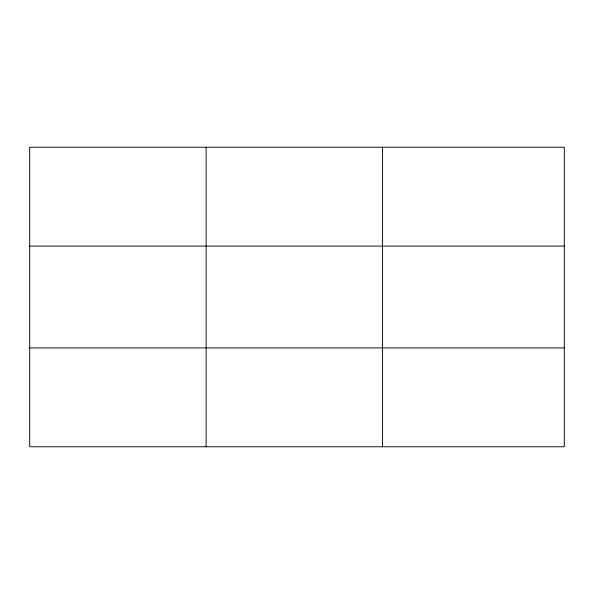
<?xml version="1.0" encoding="UTF-8"?>
<svg xmlns="http://www.w3.org/2000/svg" width="594" height="594" viewBox="0 0 594 594"><rect width="100%" height="100%" fill="white"/><g stroke="black" fill="none" stroke-linecap="round" stroke-linejoin="round"><path stroke-width="0.89" d="M206.118 446.762L206.118 147.238M382.536 446.762L382.536 147.238M564.3 246.079L564.3 147.238L29.7 147.238L29.7 446.762L564.3 446.762L564.3 246.079L29.7 246.079M29.7 347.921L564.3 347.921"/></g></svg>
